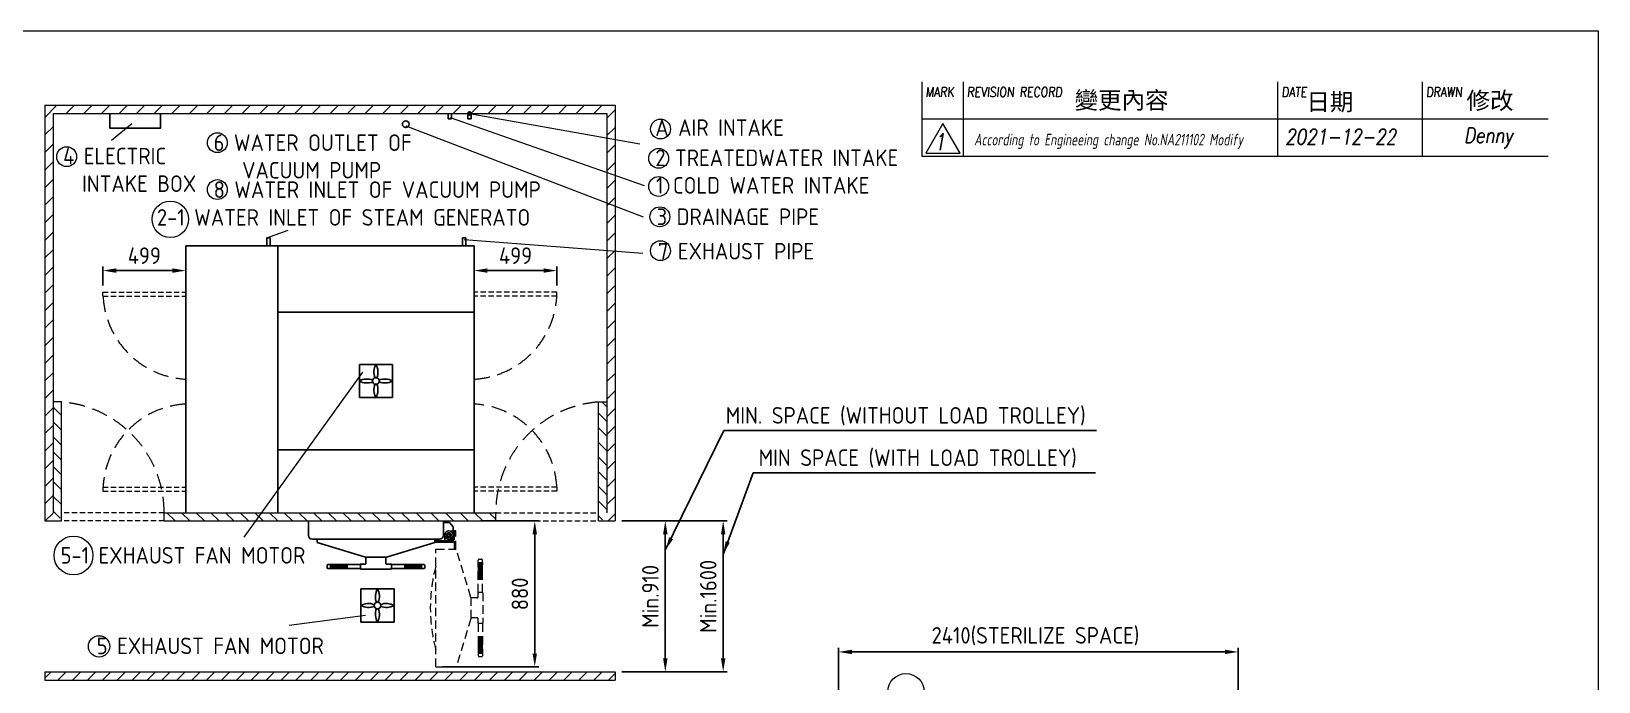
# Model space of a CAD drawing. Header units: millimetres. Extents: x -71403 to 149972, y -2963 to 10300.
# Drawn here: x 5197 to 14650, y 6374 to 10300 of the extents above; entities that cross this region are included whole.
import ezdxf

# ---------------------------------------------------------------- set-up
doc = ezdxf.new("R2010")
doc.units = ezdxf.units.MM
doc.header["$MEASUREMENT"] = 0
doc.linetypes.add('HIDDEN', pattern=[9.525, 6.35, -3.175])
doc.layers.get('0').update_dxf_attribs({"lineweight": 25})
for name, color, linetype, lineweight in [('D', 3, 'Continuous', 13), ('F', 7, 'Continuous', 15), ('H', 2, 'HIDDEN', 15), ('S', 4, 'Continuous', 15), ('T', 4, 'Continuous', 15)]:
    doc.layers.add(name, color=color, linetype=linetype, lineweight=lineweight)
doc.styles.get("Standard").update_dxf_attribs({"font": 'KAIU.TTF'})
doc.styles.add('STU25', font='isocp2.shx')
doc.styles.add('Text', font='romans.shx', dxfattribs={"width": 0.8, "oblique": 10})
doc.dimstyles.new('STU25', dxfattribs={"dimscale": 40, "dimtxt": 2.5, "dimasz": 2, "dimexe": 0.6, "dimexo": 1, "dimgap": 1, "dimtad": 1, "dimdsep": 46, "dimtxsty": 'STU25', "dimcen": 2, "dimazin": 2, "dimtfac": 1, "dimtmove": 0, "dimatfit": 3, "dimfxl": 0, "dimtolj": 1, "dimtzin": 0, "dimarcsym": 0})
doc.dimstyles.new('STU25$7', dxfattribs={"dimscale": 40, "dimtxt": 2.5, "dimasz": 2, "dimexe": 1.25, "dimexo": 0.625, "dimgap": 1, "dimtad": 0, "dimdec": 4, "dimdsep": 46, "dimtxsty": 'STU25', "dimcen": 2.5, "dimazin": 2, "dimtfac": 1, "dimtdec": 4, "dimtmove": 0, "dimatfit": 3, "dimfxl": 0, "dimtolj": 1, "dimtzin": 0, "dimarcsym": 0})

# ---------------------------------------------------------------- blocks, each defined once
blk = doc.blocks.new('*D3')
at = {"layer": 'D', "color": 0, "lineweight": -2}
for p, q in [((7907.6, 7344.1), (8257.1, 7344.1)), ((8233.1, 7264.1), (8233.1, 6544.1)), ((7677.1, 6464.1), (8257.1, 6464.1))]:
    blk.add_line(p, q, dxfattribs=at)
at = {"layer": 'D', "color": 0}
for points in [[(8219.8, 7264.1), (8246.4, 7264.1), (8233.1, 7344.1)], [(8219.8, 6544.1), (8246.4, 6544.1), (8233.1, 6464.1)]]:
    blk.add_solid(points, dxfattribs=at)
at = {"layer": 'Defpoints', "color": 0}
for p in [(7867.6, 7344.1), (7637.1, 6464.1), (8233.1, 6464.1)]:
    blk.add_point(p, dxfattribs=at)
at = {"layer": 'D', "color": 0, "insert": (8143.1, 6904.1), "char_height": 100, "attachment_point": 5, "rotation": 90, "style": 'STU25'}
blk.add_mtext('\\A1;880', dxfattribs=at)
blk = doc.blocks.new('*D5')
at = {"layer": 'D', "color": 0, "lineweight": -2}
for p, q in [((8757.6, 7344.1), (9044.4, 7344.1)), ((9020.4, 6514.1), (9020.4, 7264.1)), ((8757.6, 6434.1), (9044.4, 6434.1))]:
    blk.add_line(p, q, dxfattribs=at)
at = {"layer": 'D', "color": 0}
for points in [[(9007, 7264.1), (9033.7, 7264.1), (9020.4, 7344.1)], [(9007, 6514.1), (9033.7, 6514.1), (9020.4, 6434.1)]]:
    blk.add_solid(points, dxfattribs=at)
at = {"layer": 'Defpoints', "color": 0}
for p in [(8717.6, 7344.1), (9020.4, 7344.1), (8717.6, 6434.1)]:
    blk.add_point(p, dxfattribs=at)
at = {"layer": 'D', "color": 0, "insert": (8930.4, 6889.1), "char_height": 100, "attachment_point": 5, "rotation": 90, "style": 'STU25'}
blk.add_mtext('\\A1;{\\Fisocp2.shx;Min.910}', dxfattribs=at)
blk = doc.blocks.new('*D6')
at = {"layer": 'D', "color": 0, "lineweight": -2}
for p, q in [((8757.6, 7344.1), (9393.4, 7344.1)), ((9369.4, 7264.1), (9369.4, 6514.1)), ((8757.6, 6434.1), (9393.4, 6434.1))]:
    blk.add_line(p, q, dxfattribs=at)
at = {"layer": 'D', "color": 0}
for points in [[(9356.1, 7264.1), (9382.8, 7264.1), (9369.4, 7344.1)], [(9356.1, 6514.1), (9382.8, 6514.1), (9369.4, 6434.1)]]:
    blk.add_solid(points, dxfattribs=at)
at = {"layer": 'Defpoints', "color": 0}
for p in [(8717.6, 7344.1), (8717.6, 6434.1), (9369.4, 6434.1)]:
    blk.add_point(p, dxfattribs=at)
at = {"layer": 'D', "color": 0, "insert": (9279.4, 6889.1), "char_height": 100, "attachment_point": 5, "rotation": 90, "style": 'STU25'}
blk.add_mtext('\\A1;{\\Fisocp2.shx;Min.1600}', dxfattribs=at)
blk = doc.blocks.new('*D14')
at = {"layer": 'D', "color": 0, "lineweight": -2}
for p, q in [((5628.6, 8766.1), (5628.6, 8879.7)), ((5708.6, 8855.7), (6047.6, 8855.7)), ((6127.6, 8766.1), (6127.6, 8879.7))]:
    blk.add_line(p, q, dxfattribs=at)
at = {"layer": 'D', "color": 0}
for points in [[(5708.6, 8869), (5708.6, 8842.3), (5628.6, 8855.7)], [(6047.6, 8869), (6047.6, 8842.3), (6127.6, 8855.7)]]:
    blk.add_solid(points, dxfattribs=at)
at = {"layer": 'Defpoints', "color": 0}
for p in [(6127.6, 8855.7), (5628.6, 8726.1), (6127.6, 8726.1)]:
    blk.add_point(p, dxfattribs=at)
at = {"layer": 'D', "color": 0, "insert": (5878.1, 8945.7), "char_height": 100, "attachment_point": 5, "style": 'STU25'}
blk.add_mtext('\\A1;499', dxfattribs=at)
blk = doc.blocks.new('*D15')
at = {"layer": 'D', "color": 0, "lineweight": -2}
for p, q in [((7867.6, 8766.1), (7867.6, 8879.7)), ((8286.6, 8855.7), (7947.6, 8855.7)), ((8366.6, 8766.1), (8366.6, 8879.7))]:
    blk.add_line(p, q, dxfattribs=at)
at = {"layer": 'D', "color": 0}
for points in [[(7947.6, 8869), (7947.6, 8842.3), (7867.6, 8855.7)], [(8286.6, 8869), (8286.6, 8842.3), (8366.6, 8855.7)]]:
    blk.add_solid(points, dxfattribs=at)
at = {"layer": 'Defpoints', "color": 0}
for p in [(7867.6, 8855.7), (7867.6, 8726.1), (8366.6, 8726.1)]:
    blk.add_point(p, dxfattribs=at)
at = {"layer": 'D', "color": 0, "insert": (8117.1, 8945.7), "char_height": 100, "attachment_point": 5, "style": 'STU25'}
blk.add_mtext('\\A1;499', dxfattribs=at)
blk = doc.blocks.new('*D18')
at = {"layer": 'D', "color": 0, "lineweight": -2}
for p, q in [((10065.8, 6082.6), (10065.8, 6577.6)), ((10145.8, 6553.6), (12395.8, 6553.6)), ((12475.8, 6082.6), (12475.8, 6577.6))]:
    blk.add_line(p, q, dxfattribs=at)
at = {"layer": 'D', "color": 0}
for points in [[(10145.8, 6566.9), (10145.8, 6540.3), (10065.8, 6553.6)], [(12395.8, 6566.9), (12395.8, 6540.3), (12475.8, 6553.6)]]:
    blk.add_solid(points, dxfattribs=at)
at = {"layer": 'Defpoints', "color": 0}
for p in [(12475.8, 6553.6), (10065.8, 6042.6), (12475.8, 6042.6)]:
    blk.add_point(p, dxfattribs=at)
at = {"layer": 'D', "color": 0, "insert": (10626.5, 6703.6), "char_height": 100, "attachment_point": 1, "style": 'STU25'}
blk.add_mtext('\\A1;{\\Fisocp2.shx;2410(STERILIZE SPACE)}', dxfattribs=at)

msp = doc.modelspace()

# ---------------------------------------------------------------- hatches: boundary and pattern name
msp.add_hatch(color=256).paths.add_polyline_path([(7839.639, 9815.1, 1), (7839.639, 9793.578, 1)])
at = {"layer": 'H', "ltscale": 5}
h = msp.add_hatch(dxfattribs=at)
h.set_pattern_fill('ANSI31', color=256, scale=600, style=0)
h.set_pattern_definition([(45, (214534.32, 23557.5), (-53.033009, 53.033009), [])])
h.paths.add_polyline_path([(5327.567, 9804.132), (8667.567, 9804.132), (8667.567, 7394.132), (8667.567, 7344.132), (8717.567, 7344.132), (8717.567, 9854.132), (5277.567, 9854.132), (5277.567, 7344.132), (5327.567, 7344.132), (5327.567, 7394.132)])
edge = h.paths.add_edge_path(flags=17)
edge.add_line((7867.567, 9804.132), (6682.567, 9804.132))
h = msp.add_hatch(dxfattribs=at)
h.set_pattern_fill('ANSI31', color=256, scale=20, angle=270, style=0)
h.set_pattern_definition([(315, (239338.516, 23491.994), (44.90128, 44.90128), [])])
h.paths.add_polyline_path([(5327.567, 8063.347), (5327.567, 7394.132), (5352.567, 7350.831), (5377.567, 7365.264), (5377.567, 8063.347)])
h = msp.add_hatch(dxfattribs=at)
h.set_pattern_fill('ANSI31', color=256, scale=500, angle=270, style=0)
h.set_pattern_definition([(315, (224808.355, 23557.503), (44.194174, 44.194174), [])])
h.paths.add_polyline_path([(8667.567, 8063.347), (8667.567, 7394.132), (8642.567, 7350.831), (8617.567, 7365.264), (8617.567, 8063.347)])
h = msp.add_hatch(dxfattribs=at)
h.set_pattern_fill('ANSI31', color=256, scale=500, angle=270, style=0)
h.set_pattern_definition([(315, (224168.355, 23557.503), (44.194174, 44.194174), [])])
h.paths.add_polyline_path([(7998.352, 7344.132), (7998.352, 7394.132), (5996.783, 7394.132), (5996.783, 7344.132)])
h = msp.add_hatch(dxfattribs=at)
h.set_pattern_fill('ANSI31', color=256, scale=20, style=0)
h.set_pattern_definition([(45, (224025.84, 23447.503), (-44.90128, 44.90128), [])])
h.paths.add_polyline_path([(8717.567, 6434.132), (8717.567, 6384.132), (5277.567, 6384.132), (5277.567, 6434.132)])

# ---------------------------------------------------------------- linework, layer by layer
for p, q in [((7711.1, 9771.757), (7711.1, 9804.132)), ((7711.1, 9771.757), (7731.1, 9771.757)), ((7731.1, 9771.757), (7731.1, 9804.132)), ((7829.462, 9771.757), (7829.462, 9804.132)), ((7829.462, 9771.757), (7849.462, 9771.757)), ((7849.462, 9771.757), (7849.462, 9804.132)), ((6127.567, 7394.132), (6127.567, 9004.132)), ((6127.567, 9004.132), (6682.567, 9004.132)), ((6636.981, 9054.132), (6616.981, 9054.132)), ((6616.981, 9054.132), (6616.981, 9004.132)), ((6636.981, 9004.132), (6636.981, 9054.132)), ((7867.567, 9004.132), (6682.567, 9004.132)), ((6682.567, 9004.132), (6682.567, 8604.132)), ((6682.567, 9004.132), (6682.567, 7394.132)), ((7842.567, 9004.132), (6707.567, 9004.132)), ((7797.567, 9004.132), (7797.567, 9054.132)), ((7797.567, 9054.132), (7817.567, 9054.132)), ((7817.567, 9054.132), (7817.567, 9004.132)), ((7867.567, 8604.132), (7867.567, 9004.132)), ((6682.567, 8604.132), (7867.567, 8604.132)), ((7867.567, 8604.132), (6682.567, 8604.132)), ((6682.567, 7774.132), (6682.567, 8604.132)), ((7867.567, 7774.132), (7867.567, 8604.132)), ((7375.067, 8289.132), (7175.067, 8289.132)), ((7175.067, 8289.132), (7175.067, 8089.132)), ((7375.067, 8289.132), (7375.067, 8089.132)), ((7867.567, 8047.535), (7867.567, 8202.729)), ((7375.067, 8089.132), (7175.067, 8089.132)), ((7867.567, 7774.132), (6682.567, 7774.132)), ((6682.567, 7774.132), (7867.567, 7774.132)), ((6682.567, 7394.132), (6682.567, 7774.132)), ((7867.567, 7774.132), (7867.567, 7394.132)), ((6868.067, 7258.132), (6868.067, 7335.132)), ((7682.067, 7258.132), (7682.067, 7335.132)), ((7682.067, 7259.132), (7682.067, 7334.132)), ((7682.067, 7334.132), (7690.067, 7334.132)), ((7690.067, 7334.132), (7717.664, 7334.132)), ((7738.972, 7310.501), (7721.568, 7332.255)), ((7740.067, 7259.132), (7740.067, 7307.378)), ((6910.067, 7234.132), (6892.067, 7234.132)), ((6910.067, 7234.132), (7658.067, 7234.132)), ((6920.067, 7234.132), (6920.067, 7215.132)), ((7211.067, 7126.133), (6920.067, 7215.132)), ((7339.067, 7126.133), (7630.067, 7215.132)), ((7630.067, 7234.132), (7630.067, 7215.132)), ((7630.067, 7225.132), (7740.067, 7225.132)), ((7630.067, 7217.132), (7740.067, 7217.132)), ((7640.067, 7234.132), (7658.067, 7234.132)), ((7690.067, 7259.132), (7682.067, 7259.132)), ((7690.067, 7259.132), (7690.067, 7225.132)), ((7690.067, 7225.132), (7740.067, 7225.132)), ((7740.067, 7259.132), (7740.067, 7225.132)), ((7740.067, 7217.132), (7740.067, 7225.132)), ((7339.067, 7126.133), (7211.067, 7126.133)), ((7214.567, 7086.133), (7214.567, 7126.133)), ((7335.567, 7086.133), (7335.567, 7126.133)), ((6980.961, 7062.433), (6980.961, 7075.833)), ((7180.961, 7081.833), (6986.961, 7081.833)), ((7180.961, 7056.433), (6986.961, 7056.433)), ((7000.961, 7076.855), (7005.938, 7081.833)), ((7000.961, 7078.855), (7003.938, 7081.833)), ((7000.961, 7080.855), (7001.938, 7081.833)), ((7000.961, 7074.855), (7007.938, 7081.833)), ((7000.961, 7066.855), (7015.938, 7081.833)), ((7000.961, 7064.855), (7017.938, 7081.833)), ((7000.961, 7056.433), (7000.961, 7081.833)), ((7000.961, 7068.855), (7013.938, 7081.833)), ((7000.961, 7072.855), (7009.938, 7081.833)), ((7000.961, 7070.855), (7011.938, 7081.833)), ((7000.961, 7056.855), (7025.938, 7081.833)), ((7000.961, 7062.855), (7019.938, 7081.833)), ((7000.961, 7060.855), (7021.938, 7081.833)), ((7000.961, 7058.855), (7023.938, 7081.833)), ((7024.774, 7056.433), (7000.961, 7080.246)), ((7022.774, 7056.433), (7000.961, 7078.246)), ((7020.774, 7056.433), (7000.961, 7076.246)), ((7018.774, 7056.433), (7000.961, 7074.246)), ((7016.774, 7056.433), (7000.961, 7072.246)), ((7014.774, 7056.433), (7000.961, 7070.246)), ((7012.774, 7056.433), (7000.961, 7068.246)), ((7010.774, 7056.433), (7000.961, 7066.246)), ((7008.774, 7056.433), (7000.961, 7064.246)), ((7006.774, 7056.433), (7000.961, 7062.246)), ((7004.774, 7056.433), (7000.961, 7060.246)), ((7002.774, 7056.433), (7000.961, 7058.246)), ((7026.774, 7056.433), (7001.374, 7081.833)), ((7002.538, 7056.433), (7027.938, 7081.833)), ((7028.774, 7056.433), (7003.374, 7081.833)), ((7004.538, 7056.433), (7029.938, 7081.833)), ((7030.774, 7056.433), (7005.374, 7081.833)), ((7006.538, 7056.433), (7031.938, 7081.833)), ((7032.774, 7056.433), (7007.374, 7081.833)), ((7008.538, 7056.433), (7033.938, 7081.833)), ((7034.774, 7056.433), (7009.374, 7081.833)), ((7010.538, 7056.433), (7035.938, 7081.833)), ((7036.774, 7056.433), (7011.374, 7081.833)), ((7012.538, 7056.433), (7037.938, 7081.833)), ((7038.774, 7056.433), (7013.374, 7081.833)), ((7014.538, 7056.433), (7039.938, 7081.833)), ((7040.774, 7056.433), (7015.374, 7081.833)), ((7016.538, 7056.433), (7041.938, 7081.833)), ((7042.774, 7056.433), (7017.374, 7081.833)), ((7018.538, 7056.433), (7043.938, 7081.833)), ((7044.774, 7056.433), (7019.374, 7081.833)), ((7020.538, 7056.433), (7045.938, 7081.833)), ((7046.774, 7056.433), (7021.374, 7081.833)), ((7022.538, 7056.433), (7047.938, 7081.833)), ((7048.774, 7056.433), (7023.374, 7081.833)), ((7024.538, 7056.433), (7049.938, 7081.833)), ((7050.774, 7056.433), (7025.374, 7081.833)), ((7026.538, 7056.433), (7051.938, 7081.833)), ((7052.774, 7056.433), (7027.374, 7081.833)), ((7028.538, 7056.433), (7053.938, 7081.833)), ((7054.774, 7056.433), (7029.374, 7081.833)), ((7030.538, 7056.433), (7055.938, 7081.833)), ((7056.774, 7056.433), (7031.374, 7081.833)), ((7032.538, 7056.433), (7057.938, 7081.833)), ((7058.774, 7056.433), (7033.374, 7081.833)), ((7034.538, 7056.433), (7059.938, 7081.833)), ((7060.774, 7056.433), (7035.374, 7081.833)), ((7036.538, 7056.433), (7061.938, 7081.833)), ((7062.774, 7056.433), (7037.374, 7081.833)), ((7038.538, 7056.433), (7063.938, 7081.833)), ((7064.774, 7056.433), (7039.374, 7081.833)), ((7040.538, 7056.433), (7065.938, 7081.833)), ((7066.774, 7056.433), (7041.374, 7081.833)), ((7042.538, 7056.433), (7067.938, 7081.833)), ((7068.774, 7056.433), (7043.374, 7081.833)), ((7044.538, 7056.433), (7069.938, 7081.833)), ((7070.774, 7056.433), (7045.374, 7081.833)), ((7046.538, 7056.433), (7071.938, 7081.833)), ((7072.774, 7056.433), (7047.374, 7081.833)), ((7048.538, 7056.433), (7073.938, 7081.833)), ((7074.774, 7056.433), (7049.374, 7081.833)), ((7050.538, 7056.433), (7075.938, 7081.833)), ((7076.774, 7056.433), (7051.374, 7081.833)), ((7052.538, 7056.433), (7077.938, 7081.833)), ((7078.774, 7056.433), (7053.374, 7081.833)), ((7054.538, 7056.433), (7079.938, 7081.833)), ((7080.774, 7056.433), (7055.374, 7081.833)), ((7056.538, 7056.433), (7081.938, 7081.833)), ((7082.774, 7056.433), (7057.374, 7081.833)), ((7058.538, 7056.433), (7083.938, 7081.833)), ((7084.774, 7056.433), (7059.374, 7081.833)), ((7060.538, 7056.433), (7085.938, 7081.833)), ((7086.774, 7056.433), (7061.374, 7081.833)), ((7062.538, 7056.433), (7087.938, 7081.833)), ((7088.774, 7056.433), (7063.374, 7081.833)), ((7064.538, 7056.433), (7089.938, 7081.833)), ((7090.774, 7056.433), (7065.374, 7081.833)), ((7066.538, 7056.433), (7091.938, 7081.833)), ((7092.774, 7056.433), (7067.374, 7081.833)), ((7068.538, 7056.433), (7093.938, 7081.833)), ((7094.774, 7056.433), (7069.374, 7081.833)), ((7070.538, 7056.433), (7095.938, 7081.833)), ((7096.774, 7056.433), (7071.374, 7081.833)), ((7072.538, 7056.433), (7097.938, 7081.833)), ((7098.774, 7056.433), (7073.374, 7081.833)), ((7074.538, 7056.433), (7099.938, 7081.833)), ((7100.774, 7056.433), (7075.374, 7081.833)), ((7076.538, 7056.433), (7100.961, 7080.855)), ((7100.961, 7058.246), (7077.374, 7081.833)), ((7078.538, 7056.433), (7100.961, 7078.855)), ((7100.961, 7060.246), (7079.374, 7081.833)), ((7080.538, 7056.433), (7100.961, 7076.855)), ((7100.961, 7062.246), (7081.374, 7081.833)), ((7082.538, 7056.433), (7100.961, 7074.855)), ((7100.961, 7064.246), (7083.374, 7081.833)), ((7084.538, 7056.433), (7100.961, 7072.855)), ((7100.961, 7066.246), (7085.374, 7081.833)), ((7086.538, 7056.433), (7100.961, 7070.855)), ((7100.961, 7068.246), (7087.374, 7081.833)), ((7088.538, 7056.433), (7100.961, 7068.855)), ((7100.961, 7070.246), (7089.374, 7081.833)), ((7090.538, 7056.433), (7100.961, 7066.855)), ((7100.961, 7072.246), (7091.374, 7081.833)), ((7092.538, 7056.433), (7100.961, 7064.855)), ((7100.961, 7074.246), (7093.374, 7081.833)), ((7094.538, 7056.433), (7100.961, 7062.855)), ((7100.961, 7076.246), (7095.374, 7081.833)), ((7096.538, 7056.433), (7100.961, 7060.855)), ((7100.961, 7078.246), (7097.374, 7081.833)), ((7098.538, 7056.433), (7100.961, 7058.855)), ((7100.961, 7080.246), (7099.374, 7081.833)), ((7100.961, 7056.433), (7100.961, 7081.833)), ((7180.961, 7056.133), (7180.961, 7082.133)), ((7212.567, 7084.133), (7182.961, 7084.133)), ((7367.174, 7054.133), (7182.961, 7054.133)), ((7367.174, 7084.133), (7337.567, 7084.133)), ((7369.174, 7056.133), (7369.174, 7082.133)), ((7369.174, 7081.833), (7563.174, 7081.833)), ((7369.174, 7056.433), (7563.174, 7056.433)), ((7451.596, 7081.833), (7449.174, 7079.41)), ((7461.596, 7081.833), (7449.174, 7069.41)), ((7459.596, 7081.833), (7449.174, 7071.41)), ((7457.596, 7081.833), (7449.174, 7073.41)), ((7455.596, 7081.833), (7449.174, 7075.41)), ((7453.596, 7081.833), (7449.174, 7077.41)), ((7449.174, 7081.833), (7449.174, 7056.433)), ((7473.596, 7081.833), (7449.174, 7057.41)), ((7471.596, 7081.833), (7449.174, 7059.41)), ((7469.596, 7081.833), (7449.174, 7061.41)), ((7467.596, 7081.833), (7449.174, 7063.41)), ((7465.596, 7081.833), (7449.174, 7065.41)), ((7463.596, 7081.833), (7449.174, 7067.41)), ((7449.174, 7080.019), (7472.76, 7056.433)), ((7449.174, 7078.019), (7470.76, 7056.433)), ((7449.174, 7076.019), (7468.76, 7056.433)), ((7449.174, 7074.019), (7466.76, 7056.433)), ((7449.174, 7072.019), (7464.76, 7056.433)), ((7449.174, 7070.019), (7462.76, 7056.433)), ((7449.174, 7068.019), (7460.76, 7056.433)), ((7449.174, 7066.019), (7458.76, 7056.433)), ((7449.174, 7064.019), (7456.76, 7056.433)), ((7449.174, 7062.019), (7454.76, 7056.433)), ((7449.174, 7060.019), (7452.76, 7056.433)), ((7449.174, 7058.019), (7450.76, 7056.433)), ((7449.36, 7081.833), (7474.76, 7056.433)), ((7475.596, 7081.833), (7450.196, 7056.433)), ((7451.36, 7081.833), (7476.76, 7056.433)), ((7477.596, 7081.833), (7452.196, 7056.433)), ((7453.36, 7081.833), (7478.76, 7056.433)), ((7479.596, 7081.833), (7454.196, 7056.433)), ((7455.36, 7081.833), (7480.76, 7056.433)), ((7481.596, 7081.833), (7456.196, 7056.433)), ((7457.36, 7081.833), (7482.76, 7056.433)), ((7483.596, 7081.833), (7458.196, 7056.433)), ((7459.36, 7081.833), (7484.76, 7056.433)), ((7485.596, 7081.833), (7460.196, 7056.433)), ((7461.36, 7081.833), (7486.76, 7056.433)), ((7487.596, 7081.833), (7462.196, 7056.433)), ((7463.36, 7081.833), (7488.76, 7056.433)), ((7489.596, 7081.833), (7464.196, 7056.433)), ((7465.36, 7081.833), (7490.76, 7056.433)), ((7491.596, 7081.833), (7466.196, 7056.433)), ((7467.36, 7081.833), (7492.76, 7056.433)), ((7493.596, 7081.833), (7468.196, 7056.433)), ((7469.36, 7081.833), (7494.76, 7056.433)), ((7495.596, 7081.833), (7470.196, 7056.433)), ((7471.36, 7081.833), (7496.76, 7056.433)), ((7497.596, 7081.833), (7472.196, 7056.433)), ((7473.36, 7081.833), (7498.76, 7056.433)), ((7499.596, 7081.833), (7474.196, 7056.433)), ((7475.36, 7081.833), (7500.76, 7056.433)), ((7501.596, 7081.833), (7476.196, 7056.433)), ((7477.36, 7081.833), (7502.76, 7056.433)), ((7503.596, 7081.833), (7478.196, 7056.433)), ((7479.36, 7081.833), (7504.76, 7056.433)), ((7505.596, 7081.833), (7480.196, 7056.433)), ((7481.36, 7081.833), (7506.76, 7056.433)), ((7507.596, 7081.833), (7482.196, 7056.433)), ((7483.36, 7081.833), (7508.76, 7056.433)), ((7509.596, 7081.833), (7484.196, 7056.433)), ((7485.36, 7081.833), (7510.76, 7056.433)), ((7511.596, 7081.833), (7486.196, 7056.433)), ((7487.36, 7081.833), (7512.76, 7056.433)), ((7513.596, 7081.833), (7488.196, 7056.433)), ((7489.36, 7081.833), (7514.76, 7056.433)), ((7515.596, 7081.833), (7490.196, 7056.433)), ((7491.36, 7081.833), (7516.76, 7056.433)), ((7517.596, 7081.833), (7492.196, 7056.433)), ((7493.36, 7081.833), (7518.76, 7056.433)), ((7519.596, 7081.833), (7494.196, 7056.433)), ((7495.36, 7081.833), (7520.76, 7056.433)), ((7521.596, 7081.833), (7496.196, 7056.433)), ((7497.36, 7081.833), (7522.76, 7056.433)), ((7523.596, 7081.833), (7498.196, 7056.433)), ((7499.36, 7081.833), (7524.76, 7056.433)), ((7525.596, 7081.833), (7500.196, 7056.433)), ((7501.36, 7081.833), (7526.76, 7056.433)), ((7527.596, 7081.833), (7502.196, 7056.433)), ((7503.36, 7081.833), (7528.76, 7056.433)), ((7529.596, 7081.833), (7504.196, 7056.433)), ((7505.36, 7081.833), (7530.76, 7056.433)), ((7531.596, 7081.833), (7506.196, 7056.433)), ((7507.36, 7081.833), (7532.76, 7056.433)), ((7533.596, 7081.833), (7508.196, 7056.433)), ((7509.36, 7081.833), (7534.76, 7056.433)), ((7535.596, 7081.833), (7510.196, 7056.433)), ((7511.36, 7081.833), (7536.76, 7056.433)), ((7537.596, 7081.833), (7512.196, 7056.433)), ((7513.36, 7081.833), (7538.76, 7056.433)), ((7539.596, 7081.833), (7514.196, 7056.433)), ((7515.36, 7081.833), (7540.76, 7056.433)), ((7541.596, 7081.833), (7516.196, 7056.433)), ((7517.36, 7081.833), (7542.76, 7056.433)), ((7543.596, 7081.833), (7518.196, 7056.433)), ((7519.36, 7081.833), (7544.76, 7056.433)), ((7545.596, 7081.833), (7520.196, 7056.433)), ((7521.36, 7081.833), (7546.76, 7056.433)), ((7547.596, 7081.833), (7522.196, 7056.433)), ((7523.36, 7081.833), (7548.76, 7056.433)), ((7549.174, 7081.41), (7524.196, 7056.433)), ((7525.36, 7081.833), (7549.174, 7058.019)), ((7549.174, 7079.41), (7526.196, 7056.433)), ((7527.36, 7081.833), (7549.174, 7060.019)), ((7549.174, 7077.41), (7528.196, 7056.433)), ((7529.36, 7081.833), (7549.174, 7062.019)), ((7549.174, 7075.41), (7530.196, 7056.433)), ((7531.36, 7081.833), (7549.174, 7064.019)), ((7549.174, 7073.41), (7532.196, 7056.433)), ((7533.36, 7081.833), (7549.174, 7066.019)), ((7549.174, 7071.41), (7534.196, 7056.433)), ((7535.36, 7081.833), (7549.174, 7068.019)), ((7549.174, 7069.41), (7536.196, 7056.433)), ((7537.36, 7081.833), (7549.174, 7070.019)), ((7549.174, 7067.41), (7538.196, 7056.433)), ((7539.36, 7081.833), (7549.174, 7072.019)), ((7549.174, 7065.41), (7540.196, 7056.433)), ((7541.36, 7081.833), (7549.174, 7074.019)), ((7549.174, 7063.41), (7542.196, 7056.433)), ((7543.36, 7081.833), (7549.174, 7076.019)), ((7549.174, 7061.41), (7544.196, 7056.433)), ((7545.36, 7081.833), (7549.174, 7078.019)), ((7549.174, 7059.41), (7546.196, 7056.433)), ((7547.36, 7081.833), (7549.174, 7080.019)), ((7549.174, 7057.41), (7548.196, 7056.433)), ((7549.174, 7081.833), (7549.174, 7056.433)), ((7569.174, 7075.833), (7569.174, 7062.433)), ((7184.067, 6934.132), (7184.067, 6734.132)), ((7384.067, 6934.132), (7184.067, 6934.132)), ((7384.067, 6934.132), (7384.067, 6734.132)), ((7384.067, 6734.132), (7184.067, 6734.132))]:
    msp.add_line(p, q)
msp.add_lwpolyline([(5670.107, 9804.132), (5670.107, 9714.534), (5974.795, 9714.534), (5974.795, 9804.132)])
for centre, radius in [((7454.462, 9739.132), 20), ((7839.462, 9804.132), 10.761), ((7275.067, 8189.132), 20), ((7275.067, 8189.132), 20), ((7275.067, 8189.132), 20), ((7275.067, 8189.132), 20), ((7715.067, 7259.132), 14), ((7715.067, 7259.132), 8), ((7284.067, 6834.132), 20), ((7284.067, 6834.132), 20), ((7284.067, 6834.132), 20), ((7284.067, 6834.132), 20)]:
    msp.add_circle(centre, radius)
for centre, radius, start, end in [((7356.092, 8243.256), 93.11, 150.4818019, 201.9770324), ((7194.043, 8243.256), 93.11, 338.0229676, 29.5181981), ((7220.943, 8108.107), 93.11, 68.0229676, 119.5181981), ((7220.943, 8270.156), 93.11, 240.4818019, 291.9770324), ((7356.092, 8135.007), 93.11, 158.0229676, 209.5181981), ((7194.043, 8135.007), 93.11, 330.4818019, 21.9770324), ((7329.192, 8108.107), 93.11, 60.4818019, 111.9770324), ((7329.192, 8270.156), 93.11, 248.0229676, 299.5181981), ((6892.067, 7335.132), 24, 157.9756872, 180), ((7658.067, 7335.132), 24, 0, 22.0243128), ((7715.067, 7259.132), 25, 0, 180), ((7717.664, 7329.132), 5, 38.6598083, 90), ((7735.067, 7307.378), 5, 0, 38.6598083), ((6892.067, 7258.132), 24, 180, 270), ((7658.067, 7258.132), 24, 270, 0), ((7715.067, 7259.132), 25, 180, 0), ((6986.961, 7075.833), 6, 90, 180), ((6986.961, 7062.433), 6, 180, 270), ((7182.961, 7082.133), 2, 90, 180), ((7182.961, 7056.133), 2, 180, 270), ((7212.567, 7086.133), 2, 270, 0), ((7337.567, 7086.133), 2, 180, 270), ((7367.174, 7082.133), 2, 0, 90), ((7367.174, 7056.133), 2, 270, 0), ((7563.174, 7075.833), 6, 360, 90), ((7563.174, 7062.433), 6, 270, 360), ((7365.092, 6888.256), 93.11, 150.4818019, 201.9770324), ((7203.043, 6888.256), 93.11, 338.0229676, 29.5181981), ((7229.943, 6753.107), 93.11, 68.0229676, 119.5181981), ((7229.943, 6915.156), 93.11, 240.4818019, 291.9770324), ((7365.092, 6780.007), 93.11, 158.0229676, 209.5181981), ((7203.043, 6780.007), 93.11, 330.4818019, 21.9770324), ((7338.192, 6753.107), 93.11, 60.4818019, 111.9770324), ((7338.192, 6915.156), 93.11, 248.0229676, 299.5181981)]:
    msp.add_arc(centre, radius, start, end)
at = {"layer": 'D'}
for p, q in [((5803.1, 9741.029), (5680.008, 9640.124)), ((7721.812, 9779.275), (8893.218, 9368.672)), ((7839.462, 9804.132), (8866.372, 9620.265)), ((7454.462, 9729.696), (8886.211, 9180.147)), ((6616.981, 9054.132), (6746.13, 9099.26)), ((7806.999, 9043.61), (8885.059, 8960.617)), ((7194.043, 8243.256), (6478.583, 7245.861)), ((7212.779, 6773.032), (6751.522, 6714.055))]:
    msp.add_line(p, q, dxfattribs=at)
for centre, radius in [((8991.677, 9710.004), 60), ((6318.523, 9627.586), 60), ((5409.611, 9543.262), 60), ((8980.391, 9532.947), 60), ((6318.523, 9344.646), 60), ((8980.391, 9363.578), 60), ((6035.214, 9165.642), 110), ((8987.58, 9180.528), 60), ((8991.103, 8975.82), 60), ((5450.997, 7135.856), 117.173), ((5605.113, 6587.049), 64.134), ((10471.811, 6312.929), 110)]:
    msp.add_circle(centre, radius, dxfattribs=at)
at = {"layer": 'F'}
msp.add_line((10567.766, 9995.532), (10567.766, 9545.532), dxfattribs=at)
at = {"layer": 'F', "color": 7}
for p, q in [((10817.766, 9995.532), (10817.766, 9545.532)), ((12715.734, 9545.532), (12715.734, 9995.532)), ((13586.542, 9545.532), (13586.542, 9995.532)), ((14345.532, 9770.532), (10567.766, 9770.532)), ((10567.766, 9545.532), (14345.532, 9545.532))]:
    msp.add_line(p, q, dxfattribs=at)
at = {"layer": 'F', "color": 6}
msp.add_lwpolyline([(0, 10300), (0, 0), (14650, 0), (14650, 10300)], close=True, dxfattribs=at)
at = {"layer": 'F', "color": 7}
msp.add_lwpolyline([(10694.673, 9744.516), (10590.794, 9564.593), (10798.552, 9564.593)], close=True, dxfattribs=at)
at = {"layer": 'H', "ltscale": 5}
for p, q in [((5628.567, 8701.132), (5628.567, 8726.132)), ((5628.567, 8726.132), (6127.567, 8726.132)), ((5628.567, 8701.132), (6127.567, 8701.132)), ((8366.567, 8726.132), (7867.567, 8726.132)), ((8366.567, 8701.132), (7867.567, 8701.132)), ((8366.567, 8701.132), (8366.567, 8726.132)), ((5628.567, 7549.132), (6127.567, 7549.132)), ((5628.567, 7549.132), (5628.567, 7524.132)), ((5628.567, 7524.132), (6127.567, 7524.132)), ((8366.567, 7549.132), (7867.567, 7549.132)), ((8366.567, 7524.132), (7867.567, 7524.132)), ((8366.567, 7549.132), (8366.567, 7524.132)), ((5996.783, 7394.132), (5377.567, 7394.132)), ((7998.352, 7394.132), (8617.567, 7394.132)), ((5996.783, 7344.132), (5377.567, 7344.132)), ((7998.352, 7344.132), (8617.567, 7344.132))]:
    msp.add_line(p, q, dxfattribs=at)
at = {"layer": 'H', "ltscale": 3}
for p, q in [((7715.067, 7284.132), (7749.067, 7284.132)), ((7749.067, 7234.132), (7749.067, 7284.132)), ((7757.067, 7284.132), (7749.067, 7284.132)), ((7715.067, 7234.132), (7749.067, 7234.132))]:
    msp.add_line(p, q, dxfattribs=at)
at = {"layer": 'H', "ltscale": 8}
for p, q in [((7749.067, 7174.132), (7749.067, 7284.132)), ((7757.067, 7174.132), (7757.067, 7284.132)), ((7637.067, 6464.132), (7637.067, 7174.132)), ((7637.067, 7174.132), (7758.067, 7174.132)), ((7758.067, 7174.132), (7759.063, 7174.045)), ((7848.063, 6883.132), (7759.063, 7174.045)), ((7892.367, 6913.238), (7892.367, 7107.238)), ((7892.367, 7069.425), (7916.181, 7093.238)), ((7892.367, 7071.425), (7914.181, 7093.238)), ((7892.367, 7073.425), (7912.181, 7093.238)), ((7892.367, 7075.425), (7910.181, 7093.238)), ((7892.367, 7093.238), (7917.767, 7093.238)), ((7892.367, 7077.425), (7908.181, 7093.238)), ((7892.367, 7079.425), (7906.181, 7093.238)), ((7892.367, 7083.425), (7902.181, 7093.238)), ((7892.367, 7085.425), (7900.181, 7093.238)), ((7892.367, 7087.425), (7898.181, 7093.238)), ((7892.367, 7081.425), (7904.181, 7093.238)), ((7892.367, 7091.425), (7894.181, 7093.238)), ((7892.367, 7089.425), (7896.181, 7093.238)), ((7892.367, 7067.425), (7917.767, 7092.825)), ((7892.367, 7091.661), (7917.767, 7066.261)), ((7892.367, 7065.425), (7917.767, 7090.825)), ((7892.79, 7093.238), (7917.767, 7068.261)), ((7894.79, 7093.238), (7917.767, 7070.261)), ((7896.79, 7093.238), (7917.767, 7072.261)), ((7898.367, 7113.238), (7911.767, 7113.238)), ((7898.79, 7093.238), (7917.767, 7074.261)), ((7900.79, 7093.238), (7917.767, 7076.261)), ((7902.79, 7093.238), (7917.767, 7078.261)), ((7904.79, 7093.238), (7917.767, 7080.261)), ((7906.79, 7093.238), (7917.767, 7082.261)), ((7908.79, 7093.238), (7917.767, 7084.261)), ((7910.79, 7093.238), (7917.767, 7086.261)), ((7912.79, 7093.238), (7917.767, 7088.261)), ((7914.79, 7093.238), (7917.767, 7090.261)), ((7916.79, 7093.238), (7917.767, 7092.261)), ((7917.767, 6913.238), (7917.767, 7107.238)), ((7892.367, 7089.661), (7917.767, 7064.261)), ((7892.367, 7063.425), (7917.767, 7088.825)), ((7892.367, 7087.661), (7917.767, 7062.261)), ((7892.367, 7061.425), (7917.767, 7086.825)), ((7892.367, 7085.661), (7917.767, 7060.261)), ((7892.367, 7059.425), (7917.767, 7084.825)), ((7892.367, 7083.661), (7917.767, 7058.261)), ((7892.367, 7057.425), (7917.767, 7082.825)), ((7892.367, 7081.661), (7917.767, 7056.261)), ((7892.367, 7055.425), (7917.767, 7080.825)), ((7892.367, 7079.661), (7917.767, 7054.261)), ((7892.367, 7053.425), (7917.767, 7078.825)), ((7892.367, 7077.661), (7917.767, 7052.261)), ((7892.367, 7051.425), (7917.767, 7076.825)), ((7892.367, 7075.661), (7917.767, 7050.261)), ((7892.367, 7049.425), (7917.767, 7074.825)), ((7892.367, 7073.661), (7917.767, 7048.261)), ((7892.367, 7047.425), (7917.767, 7072.825)), ((7892.367, 7071.661), (7917.767, 7046.261)), ((7892.367, 7045.425), (7917.767, 7070.825)), ((7892.367, 7069.661), (7917.767, 7044.261)), ((7892.367, 7043.425), (7917.767, 7068.825)), ((7892.367, 7067.661), (7917.767, 7042.261)), ((7892.367, 7041.425), (7917.767, 7066.825)), ((7892.367, 7065.661), (7917.767, 7040.261)), ((7892.367, 7039.425), (7917.767, 7064.825)), ((7892.367, 7063.661), (7917.767, 7038.261)), ((7892.367, 7037.425), (7917.767, 7062.825)), ((7892.367, 7061.661), (7917.767, 7036.261)), ((7892.367, 7035.425), (7917.767, 7060.825)), ((7892.367, 7059.661), (7917.767, 7034.261)), ((7892.367, 7033.425), (7917.767, 7058.825)), ((7892.367, 7057.661), (7917.767, 7032.261)), ((7892.367, 7031.425), (7917.767, 7056.825)), ((7892.367, 7055.661), (7917.767, 7030.261)), ((7892.367, 7029.425), (7917.767, 7054.825)), ((7892.367, 7053.661), (7917.767, 7028.261)), ((7892.367, 7027.425), (7917.767, 7052.825)), ((7892.367, 7051.661), (7917.767, 7026.261)), ((7892.367, 7025.425), (7917.767, 7050.825)), ((7892.367, 7049.661), (7917.767, 7024.261)), ((7892.367, 7023.425), (7917.767, 7048.825)), ((7892.367, 7047.661), (7917.767, 7022.261)), ((7892.367, 7021.425), (7917.767, 7046.825)), ((7892.367, 7045.661), (7917.767, 7020.261)), ((7892.367, 7019.425), (7917.767, 7044.825)), ((7892.367, 7043.661), (7917.767, 7018.261)), ((7892.367, 7017.425), (7917.767, 7042.825)), ((7892.367, 7041.661), (7917.767, 7016.261)), ((7892.367, 7015.425), (7917.767, 7040.825)), ((7892.367, 7039.661), (7917.767, 7014.261)), ((7892.367, 7013.425), (7917.767, 7038.825)), ((7892.367, 7037.661), (7917.767, 7012.261)), ((7892.367, 7011.425), (7917.767, 7036.825)), ((7892.367, 7035.661), (7917.767, 7010.261)), ((7892.367, 7009.425), (7917.767, 7034.825)), ((7892.367, 7033.661), (7917.767, 7008.261)), ((7892.367, 7007.425), (7917.767, 7032.825)), ((7892.367, 7031.661), (7917.767, 7006.261)), ((7892.367, 7005.425), (7917.767, 7030.825)), ((7892.367, 7029.661), (7917.767, 7004.261)), ((7892.367, 7003.425), (7917.767, 7028.825)), ((7892.367, 7027.661), (7917.767, 7002.261)), ((7892.367, 7001.425), (7917.767, 7026.825)), ((7892.367, 7025.661), (7917.767, 7000.261)), ((7892.367, 6999.425), (7917.767, 7024.825)), ((7892.367, 7023.661), (7917.767, 6998.261)), ((7892.367, 6997.425), (7917.767, 7022.825)), ((7892.367, 7021.661), (7917.767, 6996.261)), ((7892.367, 6995.425), (7917.767, 7020.825)), ((7892.367, 7019.661), (7917.767, 6994.261)), ((7892.367, 6993.425), (7917.767, 7018.825)), ((7892.367, 7017.661), (7916.79, 6993.238)), ((7892.367, 7015.661), (7914.79, 6993.238)), ((7892.367, 7013.661), (7912.79, 6993.238)), ((7892.367, 7011.661), (7910.79, 6993.238)), ((7892.367, 7009.661), (7908.79, 6993.238)), ((7892.367, 7007.661), (7906.79, 6993.238)), ((7892.367, 7005.661), (7904.79, 6993.238)), ((7892.367, 7003.661), (7902.79, 6993.238)), ((7892.367, 7001.661), (7900.79, 6993.238)), ((7892.367, 6999.661), (7898.79, 6993.238)), ((7892.367, 6997.661), (7896.79, 6993.238)), ((7892.367, 6995.661), (7894.79, 6993.238)), ((7894.181, 6993.238), (7917.767, 7016.825)), ((7896.181, 6993.238), (7917.767, 7014.825)), ((7898.181, 6993.238), (7917.767, 7012.825)), ((7900.181, 6993.238), (7917.767, 7010.825)), ((7902.181, 6993.238), (7917.767, 7008.825)), ((7904.181, 6993.238), (7917.767, 7006.825)), ((7906.181, 6993.238), (7917.767, 7004.825)), ((7908.181, 6993.238), (7917.767, 7002.825)), ((7910.181, 6993.238), (7917.767, 7000.825)), ((7912.181, 6993.238), (7917.767, 6998.825)), ((7914.181, 6993.238), (7917.767, 6996.825)), ((7890.067, 6911.238), (7890.067, 6881.632)), ((7918.067, 6913.238), (7892.067, 6913.238)), ((7892.367, 6993.238), (7917.767, 6993.238)), ((7916.181, 6993.238), (7917.767, 6994.825)), ((7920.067, 6911.238), (7920.067, 6727.025)), ((7848.063, 6883.132), (7848.063, 6755.132)), ((7888.067, 6879.632), (7848.067, 6879.632)), ((7848.063, 6755.132), (7759.063, 6464.045)), ((7888.067, 6758.632), (7848.067, 6758.632)), ((7890.067, 6756.632), (7890.067, 6727.025)), ((7918.067, 6725.025), (7892.067, 6725.025)), ((7892.367, 6725.025), (7892.367, 6531.025)), ((7917.767, 6725.025), (7917.767, 6531.025)), ((7907.954, 6645.025), (7892.367, 6629.439)), ((7909.954, 6645.025), (7892.367, 6627.439)), ((7911.954, 6645.025), (7892.367, 6625.439)), ((7913.954, 6645.025), (7892.367, 6623.439)), ((7915.954, 6645.025), (7892.367, 6621.439)), ((7917.767, 6645.025), (7892.367, 6645.025)), ((7901.954, 6645.025), (7892.367, 6635.439)), ((7903.954, 6645.025), (7892.367, 6633.439)), ((7905.954, 6645.025), (7892.367, 6631.439)), ((7895.954, 6645.025), (7892.367, 6641.439)), ((7897.954, 6645.025), (7892.367, 6639.439)), ((7899.954, 6645.025), (7892.367, 6637.439)), ((7893.954, 6645.025), (7892.367, 6643.439)), ((7917.767, 6644.839), (7892.367, 6619.439)), ((7917.767, 6618.603), (7892.367, 6644.003)), ((7917.767, 6642.839), (7892.367, 6617.439)), ((7917.767, 6616.603), (7892.367, 6642.003)), ((7917.767, 6640.839), (7892.367, 6615.439)), ((7917.767, 6614.603), (7892.367, 6640.003)), ((7917.767, 6638.839), (7892.367, 6613.439)), ((7917.767, 6612.603), (7892.367, 6638.003)), ((7917.767, 6636.839), (7892.367, 6611.439)), ((7917.767, 6610.603), (7892.367, 6636.003)), ((7917.767, 6634.839), (7892.367, 6609.439)), ((7917.767, 6608.603), (7892.367, 6634.003)), ((7917.767, 6632.839), (7892.367, 6607.439)), ((7917.767, 6606.603), (7892.367, 6632.003)), ((7917.767, 6630.839), (7892.367, 6605.439)), ((7917.767, 6604.603), (7892.367, 6630.003)), ((7917.767, 6628.839), (7892.367, 6603.439)), ((7917.767, 6602.603), (7892.367, 6628.003)), ((7917.767, 6626.839), (7892.367, 6601.439)), ((7917.767, 6600.603), (7892.367, 6626.003)), ((7917.767, 6624.839), (7892.367, 6599.439)), ((7917.767, 6598.603), (7892.367, 6624.003)), ((7917.767, 6622.839), (7892.367, 6597.439)), ((7917.767, 6596.603), (7892.367, 6622.003)), ((7917.767, 6620.839), (7892.367, 6595.439)), ((7917.767, 6594.603), (7892.367, 6620.003)), ((7917.767, 6618.839), (7892.367, 6593.439)), ((7917.767, 6592.603), (7892.367, 6618.003)), ((7917.767, 6620.603), (7893.345, 6645.025)), ((7917.767, 6622.603), (7895.345, 6645.025)), ((7917.767, 6624.603), (7897.345, 6645.025)), ((7917.767, 6626.603), (7899.345, 6645.025)), ((7917.767, 6628.603), (7901.345, 6645.025)), ((7917.767, 6630.603), (7903.345, 6645.025)), ((7917.767, 6632.603), (7905.345, 6645.025)), ((7917.767, 6634.603), (7907.345, 6645.025)), ((7917.767, 6636.603), (7909.345, 6645.025)), ((7917.767, 6638.603), (7911.345, 6645.025)), ((7917.767, 6640.603), (7913.345, 6645.025)), ((7917.767, 6642.603), (7915.345, 6645.025)), ((7917.767, 6616.839), (7892.367, 6591.439)), ((7917.767, 6590.603), (7892.367, 6616.003)), ((7917.767, 6614.839), (7892.367, 6589.439)), ((7917.767, 6588.603), (7892.367, 6614.003)), ((7917.767, 6612.839), (7892.367, 6587.439)), ((7917.767, 6586.603), (7892.367, 6612.003)), ((7917.767, 6610.839), (7892.367, 6585.439)), ((7917.767, 6584.603), (7892.367, 6610.003)), ((7917.767, 6608.839), (7892.367, 6583.439)), ((7917.767, 6582.603), (7892.367, 6608.003)), ((7917.767, 6606.839), (7892.367, 6581.439)), ((7917.767, 6580.603), (7892.367, 6606.003)), ((7917.767, 6604.839), (7892.367, 6579.439)), ((7917.767, 6578.603), (7892.367, 6604.003)), ((7917.767, 6602.839), (7892.367, 6577.439)), ((7917.767, 6576.603), (7892.367, 6602.003)), ((7917.767, 6600.839), (7892.367, 6575.439)), ((7917.767, 6574.603), (7892.367, 6600.003)), ((7917.767, 6598.839), (7892.367, 6573.439)), ((7917.767, 6572.603), (7892.367, 6598.003)), ((7917.767, 6596.839), (7892.367, 6571.439)), ((7917.767, 6570.603), (7892.367, 6596.003)), ((7917.767, 6594.839), (7892.367, 6569.439)), ((7917.767, 6568.603), (7892.367, 6594.003)), ((7917.767, 6592.839), (7892.367, 6567.439)), ((7917.767, 6566.603), (7892.367, 6592.003)), ((7917.767, 6590.839), (7892.367, 6565.439)), ((7917.767, 6564.603), (7892.367, 6590.003)), ((7917.767, 6588.839), (7892.367, 6563.439)), ((7917.767, 6562.603), (7892.367, 6588.003)), ((7917.767, 6586.839), (7892.367, 6561.439)), ((7917.767, 6560.603), (7892.367, 6586.003)), ((7917.767, 6584.839), (7892.367, 6559.439)), ((7917.767, 6558.603), (7892.367, 6584.003)), ((7917.767, 6582.839), (7892.367, 6557.439)), ((7917.767, 6556.603), (7892.367, 6582.003)), ((7917.767, 6580.839), (7892.367, 6555.439)), ((7917.767, 6554.603), (7892.367, 6580.003)), ((7917.767, 6578.839), (7892.367, 6553.439)), ((7917.767, 6552.603), (7892.367, 6578.003)), ((7917.767, 6576.839), (7892.367, 6551.439)), ((7917.767, 6550.603), (7892.367, 6576.003)), ((7917.767, 6574.839), (7892.367, 6549.439)), ((7917.767, 6548.603), (7892.367, 6574.003)), ((7917.767, 6572.839), (7892.367, 6547.439)), ((7917.767, 6546.603), (7892.367, 6572.003)), ((7917.767, 6570.839), (7892.367, 6545.439)), ((7917.345, 6545.025), (7892.367, 6570.003)), ((7915.345, 6545.025), (7892.367, 6568.003)), ((7913.345, 6545.025), (7892.367, 6566.003)), ((7911.345, 6545.025), (7892.367, 6564.003)), ((7909.345, 6545.025), (7892.367, 6562.003)), ((7907.345, 6545.025), (7892.367, 6560.003)), ((7905.345, 6545.025), (7892.367, 6558.003)), ((7903.345, 6545.025), (7892.367, 6556.003)), ((7901.345, 6545.025), (7892.367, 6554.003)), ((7899.345, 6545.025), (7892.367, 6552.003)), ((7897.345, 6545.025), (7892.367, 6550.003)), ((7895.345, 6545.025), (7892.367, 6548.003)), ((7893.345, 6545.025), (7892.367, 6546.003)), ((7917.767, 6545.025), (7892.367, 6545.025)), ((7917.767, 6568.839), (7893.954, 6545.025)), ((7917.767, 6566.839), (7895.954, 6545.025)), ((7917.767, 6564.839), (7897.954, 6545.025)), ((7911.767, 6525.025), (7898.367, 6525.025)), ((7917.767, 6562.839), (7899.954, 6545.025)), ((7917.767, 6560.839), (7901.954, 6545.025)), ((7917.767, 6558.839), (7903.954, 6545.025)), ((7917.767, 6556.839), (7905.954, 6545.025)), ((7917.767, 6554.839), (7907.954, 6545.025)), ((7917.767, 6552.839), (7909.954, 6545.025)), ((7917.767, 6550.839), (7911.954, 6545.025)), ((7917.767, 6548.839), (7913.954, 6545.025)), ((7917.767, 6546.839), (7915.954, 6545.025)), ((7637.067, 6464.132), (7758.067, 6464.132)), ((7759.063, 6464.045), (7758.067, 6464.132))]:
    msp.add_line(p, q, dxfattribs=at)
at = {"layer": 'H', "ltscale": 15}
for centre, radius, start, end in [((6157.491, 8728.31), 529.025, 182.9448417, 266.7574198), ((7837.644, 8728.31), 529.025, 273.2425802, 357.0551583), ((5327.567, 7394.132), 670, 0, 85.7202168), ((6157.491, 7521.953), 529.025, 93.2425802, 177.0551583), ((7837.644, 7521.953), 529.025, 2.9448417, 86.7574198), ((8667.567, 7394.132), 670, 94.2797832, 180)]:
    msp.add_arc(centre, radius, start, end, dxfattribs=at)
at = {"layer": 'H', "ltscale": 3}
msp.add_arc((7715.067, 7259.132), 25, 90, 270, dxfattribs=at)
at = {"layer": 'H', "ltscale": 8}
for centre, radius, start, end in [((7898.367, 7107.238), 6, 90, 180), ((7911.767, 7107.238), 6, 360, 90), ((8566.68, 6819.132), 963.612, 164.8546405, 195.1453595), ((7455.067, 7120.012), 188, 344.8546405, 345.4856969), ((7892.067, 6911.238), 2, 90, 180), ((7918.067, 6911.238), 2, 0, 90), ((7888.067, 6881.632), 2, 270, 0), ((7888.067, 6756.632), 2, 0, 90), ((7892.067, 6727.025), 2, 180, 270), ((7918.067, 6727.025), 2, 270, 0), ((7455.067, 6518.251), 188, 14.5143031, 15.1453595), ((7898.367, 6531.025), 6, 180, 270), ((7911.767, 6531.025), 6, 270, 0)]:
    msp.add_arc(centre, radius, start, end, dxfattribs=at)
at = {"layer": 'S'}
for p, q in [((5277.567, 9854.132), (5277.567, 7344.132)), ((8717.567, 9854.132), (8717.567, 7344.132)), ((5327.567, 9804.132), (5327.567, 7394.132)), ((5327.567, 9804.132), (8667.567, 9804.132)), ((8667.567, 9804.132), (8667.567, 7394.132)), ((5327.567, 8063.347), (5327.567, 7394.132)), ((5377.567, 8063.347), (5327.567, 8063.347)), ((5377.567, 7344.132), (5377.567, 8063.347)), ((8617.567, 7344.132), (8617.567, 8063.347)), ((8617.567, 8063.347), (8667.567, 8063.347)), ((5996.783, 7394.132), (7998.352, 7394.132)), ((5996.783, 7344.132), (5996.783, 7394.132)), ((7998.352, 7344.132), (7998.352, 7394.132)), ((5277.567, 7344.132), (5377.567, 7344.132)), ((5996.783, 7344.132), (7998.352, 7344.132)), ((8617.567, 7344.132), (8717.567, 7344.132)), ((7629.744, 7216.312), (7629.98, 7215.136)), ((5277.567, 6434.132), (8717.567, 6434.132)), ((5277.567, 6434.132), (5277.567, 6384.132)), ((8717.567, 6434.132), (8717.567, 6384.132)), ((5277.567, 6384.132), (8717.567, 6384.132))]:
    msp.add_line(p, q, dxfattribs=at)
at = {"layer": 'S', "linetype": 'Continuous'}
msp.add_line((5277.567, 9854.132), (8717.567, 9854.132), dxfattribs=at)

# ---------------------------------------------------------------- texts
at = {"layer": 'D', "char_height": 100, "attachment_point": 1}
for s, insert in [('{\\Fisocp2.shx;A AIR INTAKE}', (8959.887, 9768.472)), ('{\\Fisocp2.shx;MIN. SPACE (WITHOUT LOAD TROLLEY)}', (9384.974, 8031.521)), ('{\\Fisocp2.shx;MIN SPACE (WITH LOAD TROLLEY)}', (9582.974, 7776.189))]:
    msp.add_mtext(s, dxfattribs=dict(at, insert=insert))
at = {"layer": 'D', "char_height": 100, "attachment_point": 1, "style": 'STU25'}
for s, insert in [('6 WATER OUTLET OF \\P   VACUUM PUMP', (6296.177, 9677.83)), ('4 ELECTRIC \\P  INTAKE BOX', (5388.28, 9596.984)), ('2 TREATEDWATER INTAKE', (8960.335, 9586.292)), ('8 WATER INLET OF VACUUM PUMP', (6296.177, 9394.199)), ('1 COLD WATER INTAKE', (8964.155, 9420.034)), ('2-1 WATER INLET OF STEAM GENERATO', (5954.241, 9226.752)), ('3 DRAINAGE PIPE', (8968.267, 9230.641)), ('7 EXHAUST PIPE', (8976.236, 9022.64)), ('5-1 EXHAUST FAN MOTOR', (5373.326, 7186.535)), ('5 EXHAUST FAN MOTOR', (5591.1, 6640.147))]:
    msp.add_mtext(s, dxfattribs=dict(at, insert=insert))
at = {"layer": 'F', "color": 1, "lineweight": 15, "style": 'Text', "oblique": 5, "width": 0.8}
for s, p in [('MARK', (10589.88, 9903.884)), ('REVISION RECORD', (10839.88, 9903.884)), ('DATE', (12737.847, 9903.884)), ('DRAWN', (13608.655, 9903.884))]:
    msp.add_text(s, height=60, dxfattribs=at).set_placement(p)
at = {"layer": 'F', "lineweight": -3}
for s, p in [('變更內容', (11489.249, 9832.234)), ('日期', (12887.229, 9822.345)), ('修改', (13853.013, 9830.256))]:
    msp.add_text(s, height=103.7872, dxfattribs=at).set_placement(p)
at = {"layer": 'T', "lineweight": 20, "style": 'Text', "oblique": 10, "width": 0.8}
for s, height, p in [('1', 100, (10640.823, 9582.419)), ('2021-12-22', 92, (12759.671, 9617.614)), ('Denny', 92, (13838.906, 9625.878))]:
    msp.add_text(s, height=height, dxfattribs=at).set_placement(p)
at = {"layer": 'T', "linetype": 'Continuous', "lineweight": 20, "insert": (10882.882, 9681.483), "char_height": 70, "attachment_point": 1, "style": 'Text'}
msp.add_mtext('{\\Fisocp2.shx|c136;According to Engineeing change No.NA211102 Modify}', dxfattribs=at)

# ---------------------------------------------------------------- dimensions: what is measured, and where the dimension line sits
at = {"layer": 'D'}
dim = msp.add_linear_dim(base=(6127.567, 8855.681), p1=(5628.567, 8726.132), p2=(6127.567, 8726.132), dimstyle='STU25', dxfattribs=at)
dim.commit()
dim.dimension.update_dxf_attribs({"geometry": '*D14', "text_midpoint": (5878.067, 8945.681)})
dim = msp.add_linear_dim(base=(7867.567, 8855.681), p1=(8366.567, 8726.132), p2=(7867.567, 8726.132), dimstyle='STU25', dxfattribs=at)
dim.commit()
dim.dimension.update_dxf_attribs({"geometry": '*D15', "text_midpoint": (8117.067, 8855.681), "dimtype": 160})
dim = msp.add_linear_dim(base=(8233.084, 6464.132), p1=(7867.567, 7344.132), p2=(7637.067, 6464.132), angle=90, dimstyle='STU25', dxfattribs=at)
dim.commit()
dim.dimension.update_dxf_attribs({"geometry": '*D3', "text_midpoint": (8233.084, 6904.132), "dimtype": 160})
for base, p1, p2, text, picture, middle in [((9020.383, 7344.132), (8717.567, 6434.132), (8717.567, 7344.132), '{\\Fisocp2.shx;Min.<>}', '*D5', (8930.383, 6889.132)), ((9369.443, 6434.132), (8717.567, 7344.132), (8717.567, 6434.132), '{\\Fisocp2.shx;Min.1600}', '*D6', (9279.443, 6889.132))]:
    dim = msp.add_linear_dim(base=base, p1=p1, p2=p2, angle=90, text=text, dimstyle='STU25', dxfattribs=at)
    dim.commit()
    dim.dimension.update_dxf_attribs({"geometry": picture, "text_midpoint": middle})
dim = msp.add_linear_dim(base=(12475.764, 6553.589), p1=(10065.764, 6042.636), p2=(12475.764, 6042.636), text='{\\Fisocp2.shx;<>(STERILIZE SPACE)}', dimstyle='STU25', dxfattribs=at)
dim.commit()
dim.dimension.update_dxf_attribs({"geometry": '*D18', "text_midpoint": (11297.724, 6553.589), "dimtype": 160})

# ---------------------------------------------------------------- leaders
for points in [[(9020.383, 7167.778), (9373.942, 7889.998), (11622.046, 7889.998)], [(9369.443, 7142.778), (9549.678, 7635.599), (11615.338, 7635.599)]]:
    msp.add_leader(points, dimstyle='STU25$7', override={"dimgap": 1, "dimtad": 0}, dxfattribs=at)

doc.saveas('drawing.dxf')
